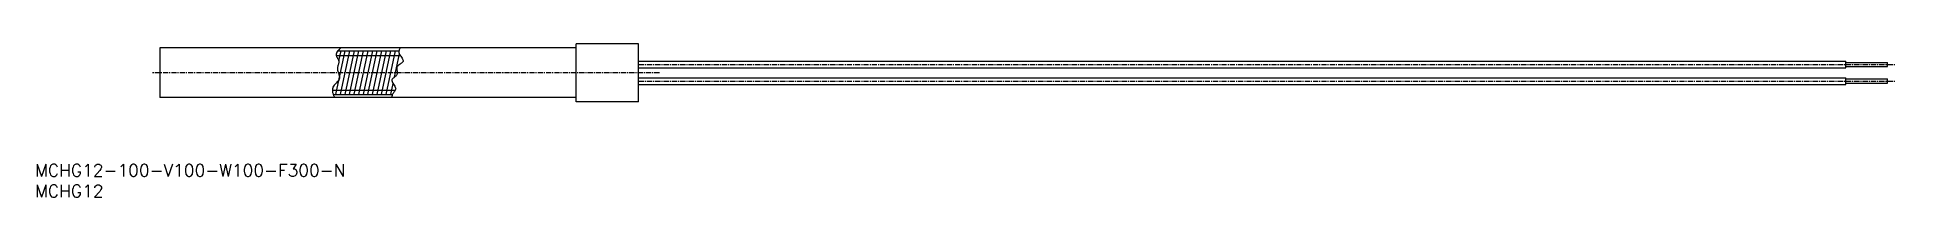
# Model space of a CAD drawing. Extents: x 1 to 447, y 0 to 37.
import ezdxf

# ---------------------------------------------------------------- set-up
doc = ezdxf.new("R2010")
doc.units = 0
doc.linetypes.add('CENTER', pattern=[2, 1.25, -0.25, 0.25, -0.25])
doc.layers.get('0').update_dxf_attribs({"linetype": 'CONTINUOUS'})
doc.layers.add('CENTER', color=1, linetype='CENTER')
doc.styles.get("Standard").update_dxf_attribs({"font": 'txt.shx'})

# ---------------------------------------------------------------- blocks, each defined once
blk = doc.blocks.new('*U8')
at = {"color": 7, "linetype": 'CONTINUOUS'}
blk.add_text('MCHG12', height=3, dxfattribs=at).set_placement((0, 0))
blk = doc.blocks.new('*U9')
at = {"color": 7, "linetype": 'CONTINUOUS'}
blk.add_text('MCHG12-100-V100-W100-F300-N', height=3, dxfattribs=at).set_placement((0, 5))

msp = doc.modelspace()

# ---------------------------------------------------------------- linework, layer by layer
at = {"color": 7, "linetype": 'CONTINUOUS'}
for p, q in [((130, 36), (30, 36)), ((30, 36), (30, 24)), ((130, 23), (130, 37)), ((145, 37), (130, 37)), ((145, 23), (145, 37)), ((145, 32.8), (435, 32.8)), ((435, 31.2), (435, 32.8)), ((435, 32.5), (445, 32.5)), ((435, 31.5), (445, 31.5)), ((445, 31.5), (445, 32.5)), ((145, 31.2), (435, 31.2)), ((145, 28.8), (435, 28.8)), ((145, 27.2), (435, 27.2)), ((435, 27.2), (435, 28.8)), ((435, 28.5), (445, 28.5)), ((435, 27.5), (445, 27.5)), ((445, 27.5), (445, 28.5)), ((130, 24), (30, 24)), ((145, 23), (130, 23))]:
    msp.add_line(p, q, dxfattribs=at)
at = {"color": 3, "linetype": 'CONTINUOUS'}
for p, q in [((87.65, 35.81), (87.66, 35.81)), ((72.29, 24.74), (74.53, 35.26)), ((72.35, 34.19), (87.72, 34.19)), ((72.75, 35.26), (87.43, 35.26)), ((72.98, 32.85), (73.5, 35.26)), ((73.39, 24.77), (75.63, 35.26)), ((74.48, 24.77), (76.72, 35.26)), ((75.58, 24.77), (77.82, 35.26)), ((76.69, 24.82), (78.92, 35.26)), ((77.77, 24.77), (80.01, 35.26)), ((78.87, 24.77), (81.11, 35.26)), ((79.96, 24.76), (82.2, 35.26)), ((81.06, 24.77), (83.3, 35.26)), ((82.15, 24.74), (84.39, 35.26)), ((83.25, 24.77), (85.49, 35.26)), ((84.35, 24.77), (86.59, 35.26)), ((86.33, 28.94), (87.53, 34.54)), ((85.44, 24.74), (86.01, 27.43)), ((71.43, 25.81), (86.56, 25.81)), ((71.64, 24.74), (85.86, 24.74))]:
    msp.add_line(p, q, dxfattribs=at)
at = {"color": 3, "linetype": 'CONTINUOUS', "flags": 128}
for points in [[(73.46, 36), (73.3, 35.85), (73.07, 35.62), (72.86, 35.39), (72.67, 35.16), (72.52, 34.92), (72.41, 34.69), (72.35, 34.46), (72.34, 34.22), (72.39, 33.99), (72.44, 33.88), (72.49, 33.78), (72.56, 33.67), (72.62, 33.56), (72.69, 33.46), (72.76, 33.35), (72.83, 33.24), (72.89, 33.13), (72.94, 33.02), (72.97, 32.91), (73, 32.74), (72.99, 32.57), (72.97, 32.4), (72.93, 32.23), (72.87, 32.06), (72.82, 31.88), (72.76, 31.7), (72.71, 31.52), (72.66, 31.34), (72.64, 31.16), (72.64, 30.9), (72.68, 30.63), (72.75, 30.37), (72.83, 30.11), (72.92, 29.86), (73.01, 29.6), (73.08, 29.36), (73.14, 29.12), (73.16, 28.88), (73.14, 28.66), (73.07, 28.44), (72.95, 28.22), (72.79, 28.01), (72.61, 27.81), (72.42, 27.6), (72.22, 27.4), (72.02, 27.18), (71.84, 26.97), (71.68, 26.74), (71.56, 26.5), (71.5, 26.33), (71.46, 26.16), (71.44, 25.99), (71.43, 25.81), (71.44, 25.63), (71.46, 25.45), (71.49, 25.28), (71.53, 25.1), (71.58, 24.92), (71.64, 24.75), (71.68, 24.64), (71.73, 24.52), (71.77, 24.41), (71.82, 24.3), (71.87, 24.2), (71.93, 24.09), (71.97, 24)], [(87.77, 36), (87.76, 35.98), (87.66, 35.83), (87.57, 35.67), (87.5, 35.51), (87.45, 35.35), (87.41, 35.19), (87.4, 35.03), (87.42, 34.87), (87.48, 34.64), (87.59, 34.41), (87.72, 34.19), (87.87, 33.96), (88.03, 33.74), (88.17, 33.52), (88.29, 33.31), (88.38, 33.11), (88.42, 32.92), (88.4, 32.74), (88.32, 32.6), (88.2, 32.46), (88.05, 32.33), (87.88, 32.2), (87.69, 32.07), (87.51, 31.94), (87.33, 31.8), (87.17, 31.65), (87.04, 31.5), (86.95, 31.33), (86.91, 31.17), (86.9, 31.01), (86.91, 30.84), (86.93, 30.66), (86.96, 30.49), (87, 30.31), (87.02, 30.13), (87.03, 29.96), (87.02, 29.8), (86.98, 29.64), (86.9, 29.48), (86.78, 29.34), (86.64, 29.2), (86.49, 29.07), (86.33, 28.94), (86.17, 28.81), (86.02, 28.69), (85.89, 28.56), (85.79, 28.43), (85.73, 28.29), (85.72, 28.1), (85.76, 27.9), (85.86, 27.69), (85.99, 27.46), (86.14, 27.24), (86.29, 27.01), (86.43, 26.78), (86.55, 26.55), (86.62, 26.32), (86.64, 26.1), (86.61, 25.94), (86.55, 25.77), (86.46, 25.61), (86.35, 25.46), (86.23, 25.3), (86.11, 25.14), (86, 24.98), (85.9, 24.82), (85.82, 24.65), (85.77, 24.48), (85.75, 24.41), (85.75, 24.33), (85.75, 24.25), (85.76, 24.17), (85.77, 24.09), (85.79, 24), (85.79, 24)]]:
    msp.add_lwpolyline(points, dxfattribs=at)
at = {"layer": 'CENTER', "color": 1, "linetype": 'CENTER'}
for p, q in [((145, 32), (447, 32)), ((150, 30), (28, 30)), ((145, 28), (447, 28))]:
    msp.add_line(p, q, dxfattribs=at)

# ---------------------------------------------------------------- block references
at = {"color": 7, "linetype": 'CONTINUOUS'}
for name in ['*U9', '*U8']:
    msp.add_blockref(name, (0, 0), dxfattribs=at)

doc.saveas('drawing.dxf')
